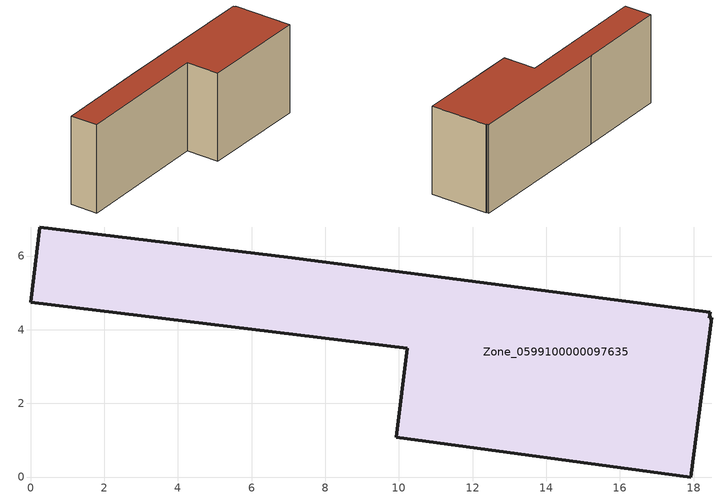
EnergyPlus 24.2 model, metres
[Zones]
Zone_0599100000097635
 floor ground (C_G): 10.22,3.5 0,4.74 0.25,6.79 6.98,5.97 18.45,4.47 18.43,4.32 18.5,4.32 17.92,0 9.93,1.08 z0
 wall outside (C_F): 0.25,6.79 0,4.74 10.22,3.5 9.93,1.08 17.92,0 18.5,4.32 18.43,4.32 18.45,4.47 6.98,5.97 0.25,6.79 z0:6.56
 roof outside (C_R): 0,4.74 10.22,3.5 9.93,1.08 17.92,0 18.5,4.32 18.43,4.32 18.45,4.47 6.98,5.97 0.25,6.79 z6.56
[BUILDING]
Pand.0599100000097635: North Axis=0; Terrain=City; Loads Convergence Tolerance Value=0.04; Temperature Convergence Tolerance Value=0.4; Solar Distribution=FullExterior; Maximum Number of Warmup Days=25; Minimum Number of Warmup Days=1
[Site:Location]
Rotterdam.The.Hague.AP_ZH_NLD Design_Conditions: Latitude=51.96; Longitude=4.45; Time Zone=1; Elevation=-4.5
[SITE:GROUNDTEMPERATURE:BUILDINGSURFACE]
18, 18, 18, 18, 18, 18, 18, 18, 18, 18, 18, 18
[MATERIAL] Thermal Absorptance=0.9; Solar Absorptance=0.7; Visible Absorptance=0.7
Name | Roughness | Thickness | Conductivity | Density | Specific Heat
G.TI.1946 | MediumSmooth | 0.15 | 1 | 540 | 1210
F.TI.1946 | Rough | 0.3 | 0.857143 | 1920 | 840
R.TI.1946 | MediumRough | 0.2 | 0.1 | 1500 | 1000
[CONSTRUCTION]
C_G: G.TI.1946
C_F: F.TI.1946
C_R: R.TI.1946
[ZONE]
Zone_0599100000097635: Type=1; Multiplier=1; Ceiling Height=Autocalculate; Volume=Autocalculate; Floor Area=autocalculate; Part of Total Floor Area=Yes
[ZONEINFILTRATION:DESIGNFLOWRATE]
Infil_Zone_0599100000097635: Zone or ZoneList or Space or SpaceList=Zone_0599100000097635; Schedule=AlwaysOn; Design Flow Rate Calculation Method=Flow/Area; Flow Rate per Floor Area=0.003; Constant Term Coefficient=1; Temperature Term Coefficient=0; Velocity Term Coefficient=0; Velocity Squared Term Coefficient=0
[HVACTEMPLATE:ZONE:IDEALLOADSAIRSYSTEM]
Zone_0599100000097635: Maximum Heating Supply Air Temperature=50; Minimum Cooling Supply Air Temperature=13; Maximum Heating Supply Air Humidity Ratio=0.0156; Minimum Cooling Supply Air Humidity Ratio=0.0077; Heating Limit=NoLimit; Cooling Limit=NoLimit; Dehumidification Control Type=ConstantSensibleHeatRatio; Cooling Sensible Heat Ratio=0.7; Dehumidification Setpoint=60; Humidification Control Type=None; Humidification Setpoint=30; Outdoor Air Method=None; Outdoor Air Flow Rate per Person=0.00944; Outdoor Air Flow Rate per Zone Floor Area=0; Outdoor Air Flow Rate per Zone=0; Demand Controlled Ventilation Type=None; Outdoor Air Economizer Type=NoEconomizer; Heat Recovery Type=None; Sensible Heat Recovery Effectiveness=0.7; Latent Heat Recovery Effectiveness=0.65
[ZONECONTROL:THERMOSTAT]
ThermostatControl_Zone_0599100000097635: Zone or ZoneList=Zone_0599100000097635; Control Type Schedule=DualSetpointControlType; Control 1=Thermostat_Zone_0599100000097635; Temperature Difference Between Cutout And Setpoint=0
[THERMOSTATSETPOINT:DUALSETPOINT]
Thermostat_Zone_0599100000097635: Heating Setpoint Temperature Schedule=HeatingSetpoint_Zone_0599100000097635; Cooling Setpoint Temperature Schedule=CoolingSetpoint_Zone_0599100000097635
[SCHEDULE:COMPACT]
HeatingSetpoint_Zone_0599100000097635: Through: 12/31, For: AllDays, Until: 24:00, 21
CoolingSetpoint_Zone_0599100000097635: Through: 12/31, For: AllDays, Until: 24:00, 24
DualSetpointControlType: Through: 12/31, For: AllDays, Until: 24:00, 4
AlwaysOn: Through: 12/31, For: AllDays, Until: 24:00, 1
